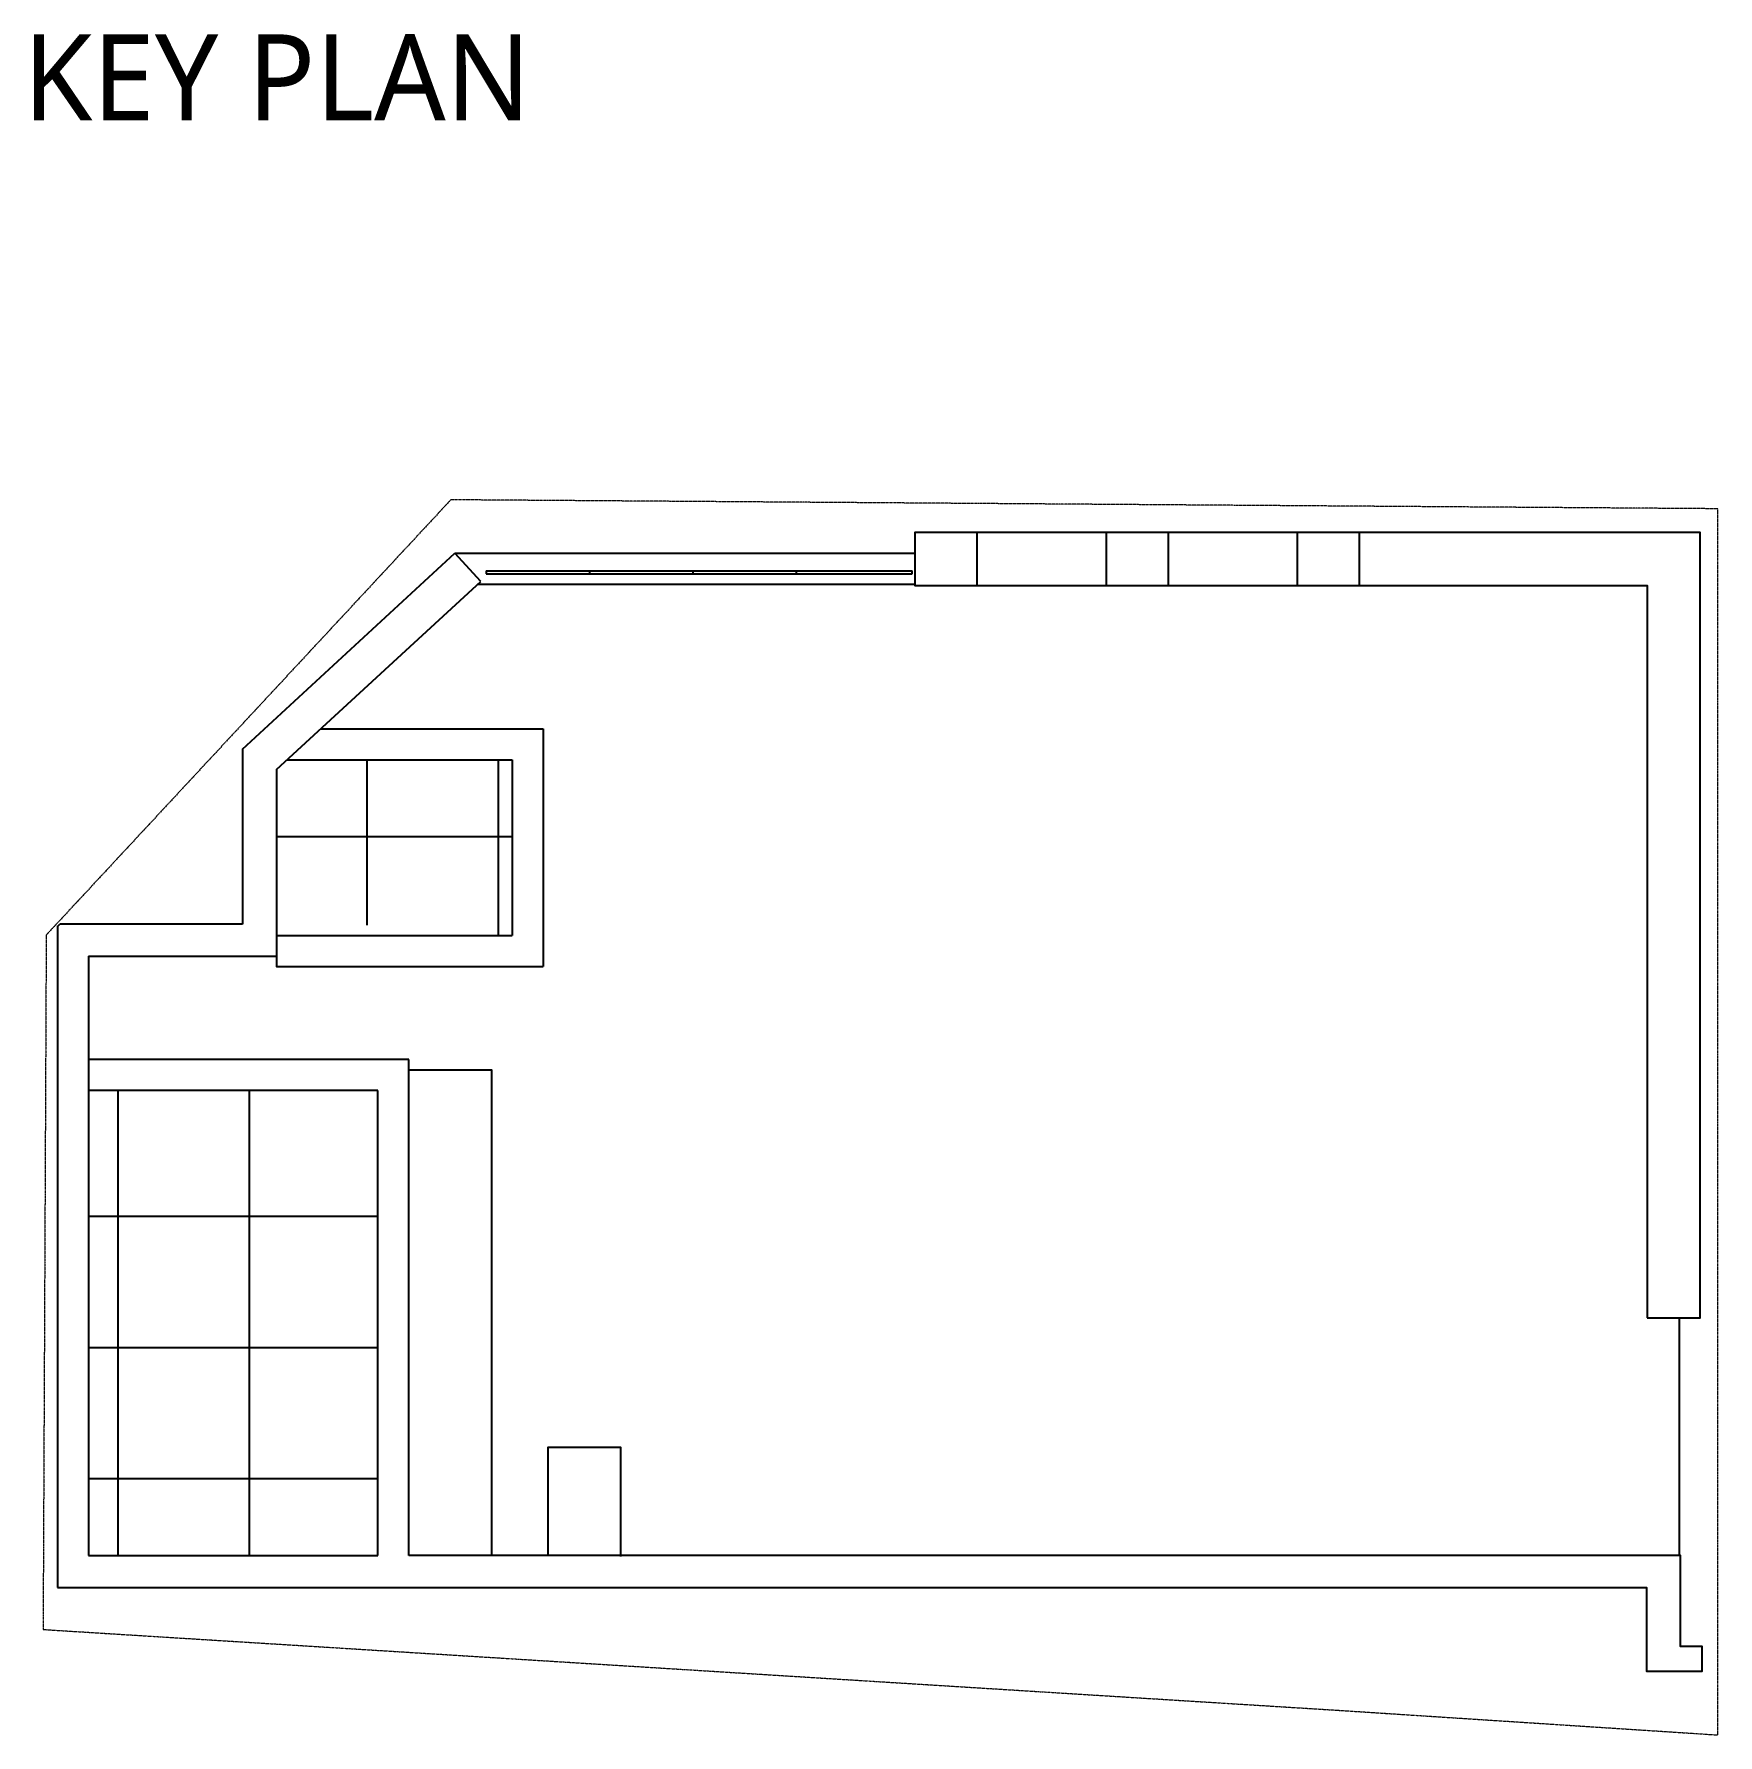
# Model space of a CAD drawing. Header units: millimetres. Extents: x 171 to 4246, y -906 to 3209.
import ezdxf
from ezdxf.enums import TextEntityAlignment as Align

# ---------------------------------------------------------------- set-up
doc = ezdxf.new("R2010")
doc.units = ezdxf.units.MM
doc.linetypes.add('ACAD_ISO05W100', pattern=[33, 24, -3, 0, -3, 0, -3])
doc.linetypes.add('PHANTOM2', pattern=[31.75, 15.875, -3.175, 3.175, -3.175, 3.175, -3.175])
for name, color, linetype in [('E', 7, 'Continuous'), ('E1', 8, 'Continuous'), ('HAT', 5, 'Continuous'), ('STAIR-HR', 4, 'Continuous'), ('실명', 7, 'Continuous')]:
    doc.layers.add(name, color=color, linetype=linetype)
doc.layers.add('구역계', color=6, linetype='PHANTOM2', lineweight=20)
doc.styles.add('나눔스퀘어', font='NanumSquareR.ttf')

msp = doc.modelspace()

# ---------------------------------------------------------------- hatches: boundary and pattern name
at = {"layer": 'HAT'}
h = msp.add_hatch(dxfattribs=at)
h.set_pattern_fill('NET', color=251, scale=100)
h.set_pattern_definition([(0, (-114593.17, -123192.77), (0, 317.5), []), (90, (-114593.17, -123192.77), (-317.5, 0), [])])
h.paths.add_polyline_path([(783.2, 1453.2), (757.5, 1429.5), (757.5, 1053.2), (1077.5, 1053.2), (1077.5, 1028.2), (1327.5, 1028.2), (1327.5, 1453.2)])
h = msp.add_hatch(dxfattribs=at)
h.set_pattern_fill('NET', color=251, scale=100)
h.set_pattern_definition([(0, (33077.1, -126968.4), (0, 317.5), []), (90, (33077.1, -126968.4), (-317.5, 0), [])])
h.paths.add_polyline_path([(302.5, -471.8), (1002.5, -471.8), (1002.5, 653.2), (302.5, 653.2)])

# ---------------------------------------------------------------- linework, layer by layer
at = {"layer": 'E'}
for p, q in [((675, 1479.3), (1189.5, 1953.2)), ((1252.2, 1885.1), (1189.5, 1953.2)), ((757.5, 1429.5), (1252.2, 1885.1)), ((675, 1479.3), (675, 1055.7)), ((757.5, 1429.5), (757.5, 1373.2)), ((757.5, 1429.5), (757.5, 978.2)), ((227.5, 1050), (233.4, 1055.7)), ((227.5, 1050), (227.5, -549.3)), ((675, 1055.7), (233.4, 1055.7)), ((302.5, 978.2), (302.5, -471.8)), ((302.5, 978.2), (757.5, 978.2)), ((1077.5, 728.2), (302.5, 728.2)), ((1077.5, -471.8), (1077.5, 728.2)), ((1002.5, 653.2), (302.5, 653.2)), ((1002.5, -471.8), (1002.5, 653.2)), ((302.5, -471.8), (1002.5, -471.8))]:
    msp.add_line(p, q, dxfattribs=at)
msp.add_lwpolyline([(4074.7, 103.2), (4202.5, 103.2), (4202.5, 2003.2), (2302.5, 2003.2), (2302.5, 1875.4), (4074.7, 1875.4)], close=True, dxfattribs=at)
for points in [[(1077.5, 703.2), (1277.5, 703.2), (1277.5, -471.8), (1077.5, -471.8)], [(1415, -471.8), (1415, -209.3), (1590, -209.3), (1590, -473.8)], [(227.5, -549.3), (4072.5, -549.3), (4072.5, -751.8), (4207.5, -751.8), (4207.5, -691.8), (4155, -691.8), (4155, -471.8), (1077.5, -471.8)]]:
    msp.add_lwpolyline(points, dxfattribs=at)
at = {"layer": 'E1'}
for p, q in [((1189.5, 1953.2), (2302.5, 1953.2)), ((1244.6, 1878.2), (2302.5, 1878.2)), ((864.6, 1528.2), (1402.5, 1528.2)), ((1402.5, 1528.2), (1402.5, 953.2)), ((783.2, 1453.2), (1327.5, 1453.2)), ((1327.5, 1453.2), (1327.5, 1028.2)), ((757.5, 1028.2), (1327.5, 1028.2))]:
    msp.add_line(p, q, dxfattribs=at)
for points in [[(4152.5, -471.8), (4152.5, 103.2), (4202.5, 103.2), (4202.5, 2003.2), (2302.5, 2003.2), (2302.5, 1953.2)], [(757.5, 978.2), (757.5, 953.2), (1402.5, 953.2)]]:
    msp.add_lwpolyline(points, dxfattribs=at)
at = {"layer": 'HAT', "color": 252}
for p, q in [((2452.5, 2003.2), (2452.5, 1875.4)), ((2765, 2003.2), (2765, 1875.4)), ((2915, 2003.2), (2915, 1875.4)), ((3227.5, 2003.2), (3227.5, 1875.4)), ((3377.5, 2003.2), (3377.5, 1875.4))]:
    msp.add_line(p, q, dxfattribs=at)
at = {"layer": 'STAIR-HR'}
for p, q in [((1265, 1910.7), (2296.2, 1910.7)), ((1265, 1910.7), (1265, 1903.2)), ((1265, 1903.2), (2296.2, 1903.2)), ((1515, 1910.7), (1515, 1903.2)), ((1765, 1910.7), (1765, 1903.2)), ((2015, 1910.7), (2015, 1903.2)), ((2296.2, 1903.2), (2296.2, 1910.7))]:
    msp.add_line(p, q, dxfattribs=at)
at = {"layer": '구역계', "linetype": 'ACAD_ISO05W100', "ltscale": 0.1}
msp.add_lwpolyline([(4245.8, 2060.7), (3549.5, 2065.6), (1179.4, 2082.4), (200.3, 1029.4), (192.7, -650.6), (3325.9, -846), (4245.8, -905.8)], close=True, dxfattribs=at)

# ---------------------------------------------------------------- texts
at = {"layer": '실명', "style": '나눔스퀘어'}
msp.add_text('KEY PLAN', height=208.33, dxfattribs=at).set_placement((758.9, 3104.2), align=Align.MIDDLE_CENTER)

doc.saveas('drawing.dxf')
